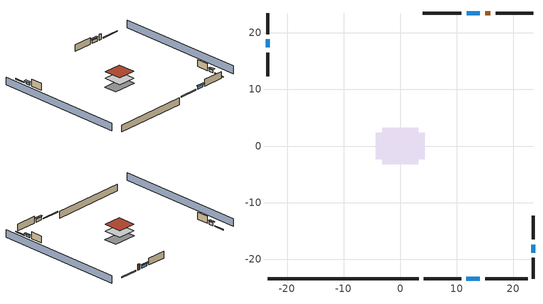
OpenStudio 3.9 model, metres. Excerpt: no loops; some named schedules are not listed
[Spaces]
conditioned space 1
 floor foundation (Slab1 construction): -4.29,-2.38 -4.29,2.38 4.29,2.38 4.29,-2.38 z-2.13
 floor adiabatic (AdiabaticFloorConstruction): -3.2,-3.2 -3.2,3.2 3.2,3.2 3.2,-3.2 z0.3
 wall outside (Wall1 construction): 14.98,-23.47 22.54,-23.47 z0.3:2.74
 wall outside (Wall2 construction): -23.47,16.49 -23.47,12.3 z0.3:2.74
 wall outside (Wall3 construction): 10.8,23.47 4.01,23.47 z0.3:2.74
 wall outside (Wall4 construction): 23.47,-16.49 23.47,-12.3 z0.3:2.74
 wall outside (RimJoist1 construction): 4.16,-23.47 10.78,-23.47 z0.3:0.61
 wall outside (RimJoist2 construction): -23.47,23.47 -23.47,19.78 z0.3:0.61
 wall outside (RimJoist3 construction): 23.47,23.47 16.85,23.47 z0.3:0.61
 wall outside (RimJoist4 construction): 23.47,-23.47 23.47,-19.78 z0.3:0.61
 wall outside (AdiabaticWallConstruction): 11.7,-23.47 14.06,-23.47 / 14.08,23.47 11.73,23.47 z0.3:1.37; -23.47,18.85 -23.47,17.42 / 23.47,-18.85 23.47,-17.42 z0.3:1.28
 wall outside (AdiabaticWallConstruction 1): 15.93,23.47 15.01,23.47 z0.3:2.34
 wall foundation (FoundationWall1 construction): -23.47,-23.47 3.23,-23.47 z-2.13:0.3
 window (WindowConstruction): 11.7,-23.47 14.06,-23.47 z0.3:1.37
 window (WindowConstruction 1): -23.47,18.85 -23.47,17.42 z0.3:1.28
 window (WindowConstruction 2): 14.08,23.47 11.73,23.47 z0.3:1.37
 window (WindowConstruction 3): 23.47,-18.85 23.47,-17.42 z0.3:1.28
 door (Door): 15.93,23.47 15.01,23.47 z0.3:2.34
 ceiling adiabatic (AdiabaticFloorConstruction): 3.2,-3.2 3.2,3.2 -3.2,3.2 -3.2,-3.2 z0.3
 roof outside (Roof1 construction): -3.2,3.2 -3.2,-3.2 3.2,-3.2 3.2,3.2 z2.74
shading: 28.04,-23.47 28.04,23.47 / -28.04,23.47 -28.04,-23.47 z0:2.74; 14.36,-23.47 11.4,-23.47 11.4,-24.08 14.36,-24.08 z1.68; -23.47,17.12 -23.47,19.16 -24.08,19.16 -24.08,17.12 z1.58; 11.43,23.47 14.39,23.47 14.39,24.08 11.43,24.08 z1.68; 23.47,-17.12 23.47,-19.16 24.08,-19.16 24.08,-17.12 z1.58
[Site]
Portland Intl Arpt_OR: Latitude {deg}=45.59; Longitude {deg}=-122.6; Time Zone {hr}=-8; Elevation {m}=33; Terrain=Suburbs; Keep Site Location Information=Yes
[Site:GroundTemperature:Shallow]
10.2558, 8.96328, 8.85977, 9.47314, 11.9355, 14.3863, 16.5111, 17.8571, 17.9714, 16.8767, 14.8061, 12.4304
[Site:WaterMainsTemperature]
Calculation Method=Schedule; Temperature Schedule=mains temperature schedule
[Building]
Building 1
[Material] Roughness=Rough
Name | Thickness {m} | Conductivity {W/m-K} | Density {kg/m3} | Specific Heat {J/kg-K} | Thermal Absorptance | Solar Absorptance | Visible Absorptance
asphalt or fiberglass shingles | 0.00635 | 0.162714 | 1121.4 | 1465.45 | 0.9 | 0.85 | 0.85
roof rigid ins | 0.103632 | 0.029427 | 32.04 | 1214.23 | 0.9 | 0.7 | 0.7
osb sheathing 0.75 in. | 0.01905 | 0.115458 | 512.64 | 1214.23 | 0.9 | 0.7 | 0.7
roof stud and cavity | 0.2032 | 0.161866 | 78.34581 | 1123.46 | 0.9 | 0.7 | 0.7
gypsum board | 0.0127 | 0.160291 | 801 | 837.4 | 0.9 | 0.6 | 0.6
wood siding | 0.0254 | 0.102417 | 544.68 | 1172.36 | 0.9 | 0.85 | 0.85
osb sheathing 0.5 in. | 0.0127 | 0.115458 | 512.64 | 1214.23 | 0.9 | 0.7 | 0.7
wall stud and cavity | 0.1397 | 0.550994 | 139.0536 | 1170.24 | 0.9 | 0.7 | 0.7
rim joist stud and cavity | 0.0508 | 0.178688 | 50.32683 | 1063.81 | 0.9 | 0.6 | 0.6
concrete 8.0 in. | 0.2032 | 1.803125 | 2242.8 | 837.4 | 0.9 | 0.7 | 0.7
gypsum board 1 | 0.0127 | 0.160291 | 801 | 837.4 | 0.9 | 0.7 | 0.7
concrete 4.0 in. | 0.1016 | 1.803125 | 2242.8 | 837.4 | 0.9 | 0.7 | 0.7
floor covering | 0.0127 | 0.0450781 | 54.468 | 1339.84 | 0.9 | 0.9 | 0.9
wood siding 1; wood siding 2 | 0.0254 | 0.102417 | 544.68 | 1172.36
wall rigid ins; floor rigid ins | 0.512978 | 0.029427 | 32.04 | 1214.23 | 0.9 | 0.7 | 0.7
wall stud and cavity 1 | 0.0889 | 0.380278 | 52.3479 | 1209.89 | 0.9 | 0.7 | 0.7
door material | 0.04445 | 0.0612267 | 512.64 | 1214.23 | 0.9 | 0.7 | 0.7
floor stud and cavity | 0.1397 | 1.75129 | 37.0049 | 1207.88 | 0.9 | 0.7 | 0.7
floor covering 1 | 0.0127 | 0.0433444 | 54.468 | 1339.84 | 0.9 | 0.6 | 0.6
wall stud and cavity 2 | 0.0889 | 0.391764 | 83.0341 | 1211.67 | 0.9 | 0.7 | 0.7
furniture material conditioned space 1 | 0.1524 | 0.115458 | 640.8 | 1214.23 | 0.9 | 0.6 | 0.6
[Construction]
Roof1 construction: asphalt or fiberglass shingles, roof rigid ins, osb sheathing 0.75 in., roof stud and cavity, gypsum board
Wall1 construction; Wall2 construction; Wall3 construction; Wall4 construction: wood siding, osb sheathing 0.5 in., wall stud and cavity, gypsum board
RimJoist1 construction; RimJoist2 construction; RimJoist3 construction; RimJoist4 construction: wood siding, rim joist stud and cavity
FoundationWall1 construction: concrete 8.0 in., gypsum board 1
Slab1 construction: concrete 4.0 in., floor covering
WindowConstruction; WindowConstruction 1; WindowConstruction 2; WindowConstruction 3: WindowMaterial
AdiabaticWallConstruction: wood siding 1, wall rigid ins, wall stud and cavity 1, gypsum board
Door: door material
AdiabaticWallConstruction 1: wood siding 2, wall rigid ins, wall stud and cavity 1, gypsum board
AdiabaticFloorConstruction: floor stud and cavity, floor rigid ins, osb sheathing 0.75 in., floor covering 1
PartitionWallConstruction: gypsum board, wall stud and cavity 2, gypsum board
furniture construction conditioned space 1: furniture material conditioned space 1
[WindowMaterial:SimpleGlazingSystem]
WindowMaterial: U-Factor {W/m2-K}=2.78222; Solar Heat Gain Coefficient=0.56
[ThermalZone]
conditioned space: Multiplier=1; Volume {m3}=199.577; Thermostat=conditioned space temperature setpoint; Use Ideal Air Loads=No
[Space]
conditioned space 1: Thermal Zone=conditioned space; Volume {m3}=199.577
[ThermostatSetpoint:DualSetpoint]
conditioned space temperature setpoint: Heating Setpoint Temperature Schedule=heating setpoint; Cooling Setpoint Temperature Schedule=cooling setpoint; Temperature Difference Between Cutout And Setpoint {deltaC}=0
[Foundation:Kiva]
Foundation Kiva 1: Initial Indoor Air Temperature {C}=6.11111; Wall Height Above Grade {m}=0.3048; Wall Depth Below Slab {m}=0.2032
[Foundation:Kiva:Settings]
Soil Conductivity {W/m-K}=1.3848; Soil Density {kg/m3}=1842.3; Soil Specific Heat {J/kg-K}=418.7; Ground Solar Absorptivity=0.9; Ground Thermal Absorptivity=0.9; Ground Surface Roughness {m}=0.03; Far-Field Width {m}=40; Deep-Ground Boundary Condition=ZeroFlux; Deep-Ground Depth {m}=40; Minimum Cell Dimension {m}=0.2; Maximum Cell Growth Coefficient=3; Simulation Timestep=Timestep
[SurfaceProperty:ExposedFoundationPerimeter]
Slab1: Exposed Perimeter Calculation Method=TotalExposedPerimeter; Total Exposed Perimeter {m}=26.70048
[SurfaceProperty:IncidentSolarMultiplier] Incident Solar Multiplier=1; Incident Solar Multiplier Schedule=trans schedule winter=0.85 summer=0.7
Window1; Window2; Window3; Window4
[InternalMass:Definition] Design Level Calculation Method=SurfaceArea
Name | Construction | Surface Area {m2}
partition wall mass | PartitionWallConstruction | 81.84758
furniture mass conditioned space 1 | furniture construction conditioned space 1 | 32.73903
[InternalMass] Space or SpaceType=conditioned space 1; Multiplier=1
Name | Internal Mass Definition
partition wall mass | partition wall mass
furniture mass conditioned space 1 | furniture mass conditioned space 1
[Fan:SystemModel]
central ac and furnace supply fan: Availability Schedule=Always On Discrete; Design Maximum Air Flow Rate {m3/s}=0.200106; Speed Control Method=Discrete; Electric Power Minimum Flow Rate Fraction=0.2; Design Pressure Rise {Pa}=500; Motor Efficiency=1; Motor In Air Stream Fraction=1; Design Electric Power Consumption {W}=autosize; Design Power Sizing Method=PowerPerFlow; Electric Power Per Unit Flow Rate {W/(m3/s)}=1059.44; Electric Power Per Unit Flow Rate Per Unit Pressure {W-s/m3-Pa}=1.66667; Fan Total Efficiency=0.7; Motor Loss Radiative Fraction=0; Speed Flow Fraction 1=0.9316; Speed Electric Power Fraction 1=0.80853; Speed Flow Fraction 2=1; Speed Electric Power Fraction 2=1
[EnergyManagementSystem:Sensor]
Name | Output Variable or Output Meter Index Key | Output Variable or Output Meter
central_ac_and_furnace_supply_fan_s; central_ac_and_furnace_supply_fan_s_1 | central ac and furnace supply fan | Fan Electricity Energy
water_heater_T_set | water heater setpoint | Schedule Value
out_pb_s |  | Site Outdoor Air Barometric Pressure
out_wt_s |  | Site Outdoor Air Humidity Ratio
site_vw_s |  | Site Wind Speed
cool_season | cooling season schedule | Schedule Value
central_ac_and_furnace_airloop_Fan_RTF_s | central ac and furnace supply fan | Fan Runtime Fraction Speed 1
central_ac_and_furnace_airloop_Fan_RTF_s_1 | central ac and furnace supply fan | Fan Runtime Fraction Speed 2
natural_vent_s | natural vent schedule | Schedule Value
htg_sp_s; htg_sp_s_1 | heating setpoint | Schedule Value
clg_sp_s; clg_sp_s_1 | cooling setpoint | Schedule Value
htg_load_cond |  | Heating:EnergyTransfer:Zone:CONDITIONED SPACE
clg_load_cond |  | Cooling:EnergyTransfer:Zone:CONDITIONED SPACE
s_conv | FoundationWall1 | Surface Inside Face Convection Heat Gain Energy
s_ig | FoundationWall1 | Surface Inside Face Internal Gains Radiation Heat Gain Energy
s_sol | FoundationWall1 | Surface Inside Face Solar Radiation Heat Gain Energy
s_lgt | FoundationWall1 | Surface Inside Face Lights Radiation Heat Gain Energy
s_surf | FoundationWall1 | Surface Inside Face Net Surface Thermal Radiation Heat Gain Energy
s_conv_1 | inferred conditioned ceiling | Surface Inside Face Convection Heat Gain Energy
s_ig_1 | inferred conditioned ceiling | Surface Inside Face Internal Gains Radiation Heat Gain Energy
s_sol_1 | inferred conditioned ceiling | Surface Inside Face Solar Radiation Heat Gain Energy
s_lgt_1 | inferred conditioned ceiling | Surface Inside Face Lights Radiation Heat Gain Energy
s_surf_1 | inferred conditioned ceiling | Surface Inside Face Net Surface Thermal Radiation Heat Gain Energy
s_conv_2 | inferred conditioned floor | Surface Inside Face Convection Heat Gain Energy
s_ig_2 | inferred conditioned floor | Surface Inside Face Internal Gains Radiation Heat Gain Energy
s_sol_2 | inferred conditioned floor | Surface Inside Face Solar Radiation Heat Gain Energy
s_lgt_2 | inferred conditioned floor | Surface Inside Face Lights Radiation Heat Gain Energy
s_surf_2 | inferred conditioned floor | Surface Inside Face Net Surface Thermal Radiation Heat Gain Energy
s_conv_3 | RimJoist1 | Surface Inside Face Convection Heat Gain Energy
s_ig_3 | RimJoist1 | Surface Inside Face Internal Gains Radiation Heat Gain Energy
s_sol_3 | RimJoist1 | Surface Inside Face Solar Radiation Heat Gain Energy
s_lgt_3 | RimJoist1 | Surface Inside Face Lights Radiation Heat Gain Energy
s_surf_3 | RimJoist1 | Surface Inside Face Net Surface Thermal Radiation Heat Gain Energy
s_conv_4 | RimJoist2 | Surface Inside Face Convection Heat Gain Energy
s_ig_4 | RimJoist2 | Surface Inside Face Internal Gains Radiation Heat Gain Energy
s_sol_4 | RimJoist2 | Surface Inside Face Solar Radiation Heat Gain Energy
s_lgt_4 | RimJoist2 | Surface Inside Face Lights Radiation Heat Gain Energy
s_surf_4 | RimJoist2 | Surface Inside Face Net Surface Thermal Radiation Heat Gain Energy
s_conv_5 | RimJoist3 | Surface Inside Face Convection Heat Gain Energy
s_ig_5 | RimJoist3 | Surface Inside Face Internal Gains Radiation Heat Gain Energy
s_sol_5 | RimJoist3 | Surface Inside Face Solar Radiation Heat Gain Energy
s_lgt_5 | RimJoist3 | Surface Inside Face Lights Radiation Heat Gain Energy
s_surf_5 | RimJoist3 | Surface Inside Face Net Surface Thermal Radiation Heat Gain Energy
s_conv_6 | RimJoist4 | Surface Inside Face Convection Heat Gain Energy
s_ig_6 | RimJoist4 | Surface Inside Face Internal Gains Radiation Heat Gain Energy
s_sol_6 | RimJoist4 | Surface Inside Face Solar Radiation Heat Gain Energy
s_lgt_6 | RimJoist4 | Surface Inside Face Lights Radiation Heat Gain Energy
s_surf_6 | RimJoist4 | Surface Inside Face Net Surface Thermal Radiation Heat Gain Energy
s_conv_7 | Roof1 | Surface Inside Face Convection Heat Gain Energy
s_ig_7 | Roof1 | Surface Inside Face Internal Gains Radiation Heat Gain Energy
s_sol_7 | Roof1 | Surface Inside Face Solar Radiation Heat Gain Energy
s_lgt_7 | Roof1 | Surface Inside Face Lights Radiation Heat Gain Energy
s_surf_7 | Roof1 | Surface Inside Face Net Surface Thermal Radiation Heat Gain Energy
s_conv_8 | Slab1 | Surface Inside Face Convection Heat Gain Energy
s_ig_8 | Slab1 | Surface Inside Face Internal Gains Radiation Heat Gain Energy
s_sol_8 | Slab1 | Surface Inside Face Solar Radiation Heat Gain Energy
s_lgt_8 | Slab1 | Surface Inside Face Lights Radiation Heat Gain Energy
s_surf_8 | Slab1 | Surface Inside Face Net Surface Thermal Radiation Heat Gain Energy
ss_sol | Door1 | Surface Inside Face Solar Radiation Heat Gain Energy
ss_lgt | Door1 | Surface Inside Face Lights Radiation Heat Gain Energy
ss_conv | Door1 | Surface Inside Face Convection Heat Gain Energy
ss_ig | Door1 | Surface Inside Face Internal Gains Radiation Heat Gain Energy
ss_surf | Door1 | Surface Inside Face Net Surface Thermal Radiation Heat Gain Energy
ss_conv_1 | Window1 | Surface Inside Face Convection Heat Gain Energy
ss_ig_1 | Window1 | Surface Inside Face Internal Gains Radiation Heat Gain Energy
ss_surf_1 | Window1 | Surface Inside Face Net Surface Thermal Radiation Heat Gain Energy
ss_trans_in | Window1 | Surface Window Transmitted Solar Radiation Rate
ss_back_out | Window1 | Surface Window Shortwave from Zone Back Out Window Heat Transfer Rate
ss_trans_out | Window1 | Surface Inside Face Initial Transmitted Diffuse Transmitted Out Window Solar Radiation Rate
ss_conv_2 | Window2 | Surface Inside Face Convection Heat Gain Energy
ss_ig_2 | Window2 | Surface Inside Face Internal Gains Radiation Heat Gain Energy
ss_surf_2 | Window2 | Surface Inside Face Net Surface Thermal Radiation Heat Gain Energy
ss_trans_in_1 | Window2 | Surface Window Transmitted Solar Radiation Rate
ss_back_out_1 | Window2 | Surface Window Shortwave from Zone Back Out Window Heat Transfer Rate
ss_trans_out_1 | Window2 | Surface Inside Face Initial Transmitted Diffuse Transmitted Out Window Solar Radiation Rate
ss_conv_3 | Window3 | Surface Inside Face Convection Heat Gain Energy
ss_ig_3 | Window3 | Surface Inside Face Internal Gains Radiation Heat Gain Energy
ss_surf_3 | Window3 | Surface Inside Face Net Surface Thermal Radiation Heat Gain Energy
ss_trans_in_2 | Window3 | Surface Window Transmitted Solar Radiation Rate
ss_back_out_2 | Window3 | Surface Window Shortwave from Zone Back Out Window Heat Transfer Rate
ss_trans_out_2 | Window3 | Surface Inside Face Initial Transmitted Diffuse Transmitted Out Window Solar Radiation Rate
ss_conv_4 | Window4 | Surface Inside Face Convection Heat Gain Energy
ss_ig_4 | Window4 | Surface Inside Face Internal Gains Radiation Heat Gain Energy
ss_surf_4 | Window4 | Surface Inside Face Net Surface Thermal Radiation Heat Gain Energy
ss_trans_in_3 | Window4 | Surface Window Transmitted Solar Radiation Rate
ss_back_out_3 | Window4 | Surface Window Shortwave from Zone Back Out Window Heat Transfer Rate
ss_trans_out_3 | Window4 | Surface Inside Face Initial Transmitted Diffuse Transmitted Out Window Solar Radiation Rate
s_conv_9 | Wall1 | Surface Inside Face Convection Heat Gain Energy
s_ig_9 | Wall1 | Surface Inside Face Internal Gains Radiation Heat Gain Energy
s_sol_9 | Wall1 | Surface Inside Face Solar Radiation Heat Gain Energy
s_lgt_9 | Wall1 | Surface Inside Face Lights Radiation Heat Gain Energy
s_surf_9 | Wall1 | Surface Inside Face Net Surface Thermal Radiation Heat Gain Energy
s_conv_10 | Wall2 | Surface Inside Face Convection Heat Gain Energy
s_ig_10 | Wall2 | Surface Inside Face Internal Gains Radiation Heat Gain Energy
s_sol_10 | Wall2 | Surface Inside Face Solar Radiation Heat Gain Energy
s_lgt_10 | Wall2 | Surface Inside Face Lights Radiation Heat Gain Energy
s_surf_10 | Wall2 | Surface Inside Face Net Surface Thermal Radiation Heat Gain Energy
s_conv_11 | Wall3 | Surface Inside Face Convection Heat Gain Energy
s_ig_11 | Wall3 | Surface Inside Face Internal Gains Radiation Heat Gain Energy
s_sol_11 | Wall3 | Surface Inside Face Solar Radiation Heat Gain Energy
s_lgt_11 | Wall3 | Surface Inside Face Lights Radiation Heat Gain Energy
s_surf_11 | Wall3 | Surface Inside Face Net Surface Thermal Radiation Heat Gain Energy
s_conv_12 | Wall4 | Surface Inside Face Convection Heat Gain Energy
s_ig_12 | Wall4 | Surface Inside Face Internal Gains Radiation Heat Gain Energy
s_sol_12 | Wall4 | Surface Inside Face Solar Radiation Heat Gain Energy
s_lgt_12 | Wall4 | Surface Inside Face Lights Radiation Heat Gain Energy
s_surf_12 | Wall4 | Surface Inside Face Net Surface Thermal Radiation Heat Gain Energy
im_conv | furniture mass conditioned space 1 | Surface Inside Face Convection Heat Gain Energy
im_ig | furniture mass conditioned space 1 | Surface Inside Face Internal Gains Radiation Heat Gain Energy
im_sol | furniture mass conditioned space 1 | Surface Inside Face Solar Radiation Heat Gain Energy
im_lgt | furniture mass conditioned space 1 | Surface Inside Face Lights Radiation Heat Gain Energy
im_surf | furniture mass conditioned space 1 | Surface Inside Face Net Surface Thermal Radiation Heat Gain Energy
im_conv_1 | partition wall mass | Surface Inside Face Convection Heat Gain Energy
im_ig_1 | partition wall mass | Surface Inside Face Internal Gains Radiation Heat Gain Energy
im_sol_1 | partition wall mass | Surface Inside Face Solar Radiation Heat Gain Energy
im_lgt_1 | partition wall mass | Surface Inside Face Lights Radiation Heat Gain Energy
im_surf_1 | partition wall mass | Surface Inside Face Net Surface Thermal Radiation Heat Gain Energy
airflow_gain | infil flow | Infiltration Sensible Heat Gain Energy
airflow_loss | infil flow | Infiltration Sensible Heat Loss Energy
airflow_gain_1 | natural vent flow | Infiltration Sensible Heat Gain Energy
airflow_loss_1 | natural vent flow | Infiltration Sensible Heat Loss Energy
airflow_gain_2 | whole house fan flow | Infiltration Sensible Heat Gain Energy
airflow_loss_2 | whole house fan flow | Infiltration Sensible Heat Loss Energy
mv_conv | mech vent house fan | Electric Equipment Convective Heating Energy
mv_rad | mech vent house fan | Electric Equipment Radiant Heating Energy
mv_conv_1 | mech vent house fan cfis | Electric Equipment Convective Heating Energy
mv_rad_1 | mech vent house fan cfis | Electric Equipment Radiant Heating Energy
mv_conv_2 | mech vent house fan latent load | Other Equipment Convective Heating Energy
mv_rad_2 | mech vent house fan latent load | Other Equipment Radiant Heating Energy
mv_conv_3 | mech vent house fan sensible load | Other Equipment Convective Heating Energy
mv_rad_3 | mech vent house fan sensible load | Other Equipment Radiant Heating Energy
ig_ee_conv | clothes dryer | Electric Equipment Convective Heating Energy
ig_ee_rad | clothes dryer | Electric Equipment Radiant Heating Energy
ig_ee_conv_1 | clothes washer | Electric Equipment Convective Heating Energy
ig_ee_rad_1 | clothes washer | Electric Equipment Radiant Heating Energy
ig_ee_conv_2 | cooking range | Electric Equipment Convective Heating Energy
ig_ee_rad_2 | cooking range | Electric Equipment Radiant Heating Energy
ig_ee_conv_3 | dishwasher | Electric Equipment Convective Heating Energy
ig_ee_rad_3 | dishwasher | Electric Equipment Radiant Heating Energy
ig_ee_conv_4 | fridge | Electric Equipment Convective Heating Energy
ig_ee_rad_4 | fridge | Electric Equipment Radiant Heating Energy
ig_ee_conv_5 | whole house fan | Electric Equipment Convective Heating Energy
ig_ee_rad_5 | whole house fan | Electric Equipment Radiant Heating Energy
ig_oe_conv | clothes dryer 1 | Other Equipment Convective Heating Energy
ig_oe_rad | clothes dryer 1 | Other Equipment Radiant Heating Energy
ig_oe_conv_1 | cooking range 1 | Other Equipment Convective Heating Energy
ig_oe_rad_1 | cooking range 1 | Other Equipment Radiant Heating Energy
ig_oe_conv_2 | general water use latent | Other Equipment Convective Heating Energy
ig_oe_rad_2 | general water use latent | Other Equipment Radiant Heating Energy
ig_oe_conv_3 | general water use sensible | Other Equipment Convective Heating Energy
ig_oe_rad_3 | general water use sensible | Other Equipment Radiant Heating Energy
ig_oe_conv_4 | water heater energy adjustment1 | Other Equipment Convective Heating Energy
ig_oe_rad_4 | water heater energy adjustment1 | Other Equipment Radiant Heating Energy
ig_oe_conv_5 | water heater lat | Other Equipment Convective Heating Energy
ig_oe_rad_5 | water heater lat | Other Equipment Radiant Heating Energy
ig_oe_conv_6 | water heater sens | Other Equipment Convective Heating Energy
ig_oe_rad_6 | water heater sens | Other Equipment Radiant Heating Energy
[EnergyManagementSystem:Program]
central_ac_and_furnace_supply_fan_disaggregate_program: Set central_ac_and_furnace_supply_fan_clg = 0; If central_ac_and_furnace_clg_coil_s > 0; Set central_ac_and_furnace_supply_fan_clg = central_ac_and_furnace_supply_fan_s; EndIf
central_ac_and_furnace_supply_fan_disaggregate_program_1: Set central_ac_and_furnace_supply_fan_primary_htg = 0; If central_ac_and_furnace_htg_coil_s > 0; Set central_ac_and_furnace_supply_fan_primary_htg = central_ac_and_furnace_supply_fan_s_1; EndIf
water_heater_InletAir: Set water_heater_Tamb_act = water_heater_amb_temp; Set water_heater_RHamb_act = 0; Set water_heater_RHamb_act = water_heater_RHamb_act + (water_heater_amb_rh / 100) / 1; Set water_heater_sens_act = (0 - water_heater_sens_cool - (water_heater_tl + water_heater_fan_pwr)) / 1; Set water_heater_lat_act = (0 - water_heater_lat_cool) / 1
water_heater_Control: Set water_heater_HPWHSchedOverride = water_heater_T_set; If (water_heater_amb_temp<5.56) || (water_heater_amb_temp>48.89); Set water_heater_UESchedOverride = water_heater_T_set; Set water_heater_LESchedOverride = water_heater_T_set; Else; Set water_heater_UESchedOverride = water_heater_T_set - 9.0; Set water_heater_LESchedOverride = 0; EndIf
water_heater_hpwh_EC_adj: If WarmupFlag == 0; Set dhw_e_cons = water_heater_tank_energy + water_heater_tank_on_cycle_parasitic + water_heater_tank_off_cycle_parasitic + water_heater_coil_energy + water_heater_fan_energy; Set water_heater_hpwh_ec_adj_act = 0.0 * dhw_e_cons / 1; EndIf
fridge_schedule_program: Set Tin = fridge_tin_s*(9.0/5.0)+32.0; Set fridge_schedule_act = 0; If (Hour == 0); Set fridge_schedule_act = (-0.487+0.019*Tin); ElseIf (Hour == 1); Set fridge_schedule_act = (-0.34+0.016*Tin); ElseIf (Hour == 2); Set fridge_schedule_act = (-0.37+0.017*Tin); ElseIf (Hour == 3); Set fridge_schedule_act = (-0.361+0.016*Tin); ElseIf (Hour == 4); Set fridge_schedule_act = (-0.515+0.018*Tin); ElseIf (Hour == 5); Set fridge_schedule_act = (-0.684+0.021*Tin); ElseIf (Hour == 6); Set fridge_schedule_act = (-0.471+0.019*Tin); ElseIf (Hour == 7); Set fridge_schedule_act = (-0.159+0.015*Tin); ElseIf (Hour == 8); Set fridge_schedule_act = (-0.079+0.015*Tin); ElseIf (Hour == 9); Set fridge_schedule_act = (-0.417+0.019*Tin); ElseIf (Hour == 10); Set fridge_schedule_act = (-0.411+0.018*Tin); ElseIf (Hour == 11); Set fridge_schedule_act = (-0.386+0.018*Tin); ElseIf (Hour == 12); Set fridge_schedule_act = (-0.24+0.016*Tin); ElseIf (Hour == 13); Set fridge_schedule_act = (-0.314+0.017*Tin); ElseIf (Hour == 14); Set fridge_schedule_act = (-0.16+0.015*Tin); ElseIf (Hour == 15); Set fridge_schedule_act = (-0.121+0.015*Tin); ElseIf (Hour == 16); Set fridge_schedule_act = (-0.469+0.02*Tin); ElseIf (Hour == 17); Set fridge_schedule_act = (-0.412+0.02*Tin); ElseIf (Hour == 18); Set fridge_schedule_act = (-0.091+0.017*Tin); ElseIf (Hour == 19); Set fridge_schedule_act = (0.077+0.014*Tin); ElseIf (Hour == 20); Set fridge_schedule_act = (-0.118+0.016*Tin); ElseIf (Hour == 21); Set fridge_schedule_act = (-0.247+0.017*Tin); ElseIf (Hour == 22); Set fridge_schedule_act = (-0.445+0.019*Tin); ElseIf (Hour == 23); Set fridge_schedule_act = (-0.544+0.02*Tin); EndIf
[OtherEquipment:Definition] Design Level Calculation Method=EquipmentLevel
Name | Design Level {W} | Fraction Latent | Fraction Radiant | Fraction Lost
water heater sens; mech vent house fan sensible load | 0 | 0 | 0 | 0
water heater lat; general water use latent; mech vent house fan latent load | 0 | 1 | 0 | 0
water heater energy adjustment1 | 0.01 | 0 | 0 | 1
clothes dryer 2; cooking range 2 | 0 | 0 | 0 | 1
general water use sensible | 0 | 0 | 0.6 | 0
[OtherEquipment] Space or SpaceType=conditioned space 1
Name | Other Equipment Definition | Schedule | Fuel Type
water heater sens | water heater sens | Always On Discrete
water heater lat | water heater lat | Always On Discrete
water heater energy adjustment1 | water heater energy adjustment1 | Always On Discrete | Electricity
clothes dryer 1 | clothes dryer 2 | clothes dryer schedule | Electricity
cooking range 1 | cooking range 2 | cooking range schedule | NaturalGas
general water use sensible | general water use sensible | general water use schedule
general water use latent | general water use latent | general water use schedule
mech vent house fan sensible load | mech vent house fan sensible load | Always On Discrete
mech vent house fan latent load | mech vent house fan latent load | Always On Discrete
[ElectricEquipment:Definition] Design Level Calculation Method=EquipmentLevel; Fraction Latent=0
Name | Design Level {W} | Fraction Radiant | Fraction Lost
clothes washer; clothes dryer; dishwasher; cooking range; whole house fan; mech vent house fan | 0 | 0 | 1
fridge | 41.5354 | 0.6 | 0
mech vent house fan cfis | 0 | 0 | 0
[ElectricEquipment] Space or SpaceType=conditioned space 1
Name | Electric Equipment Definition | Schedule
clothes washer | clothes washer | clothes washer schedule
clothes dryer | clothes dryer | clothes dryer schedule
dishwasher | dishwasher | dishwasher schedule
fridge | fridge | fridge schedule
cooking range | cooking range | cooking range schedule
whole house fan | whole house fan | Always On Discrete
mech vent house fan | mech vent house fan | mech vent house fan schedule
mech vent house fan cfis | mech vent house fan cfis | mech vent house fan cfis schedule
[WaterUse:Equipment:Definition] Peak Flow Rate {m3/s}=0
clothes washer; dishwasher
[SpaceInfiltration:DesignFlowRate] Space or SpaceType=conditioned space 1; Schedule=Always On Discrete; Design Flow Rate Calculation Method=Flow/Space; Design Flow Rate {m3/s}=0
natural vent flow; whole house fan flow; infil flow
